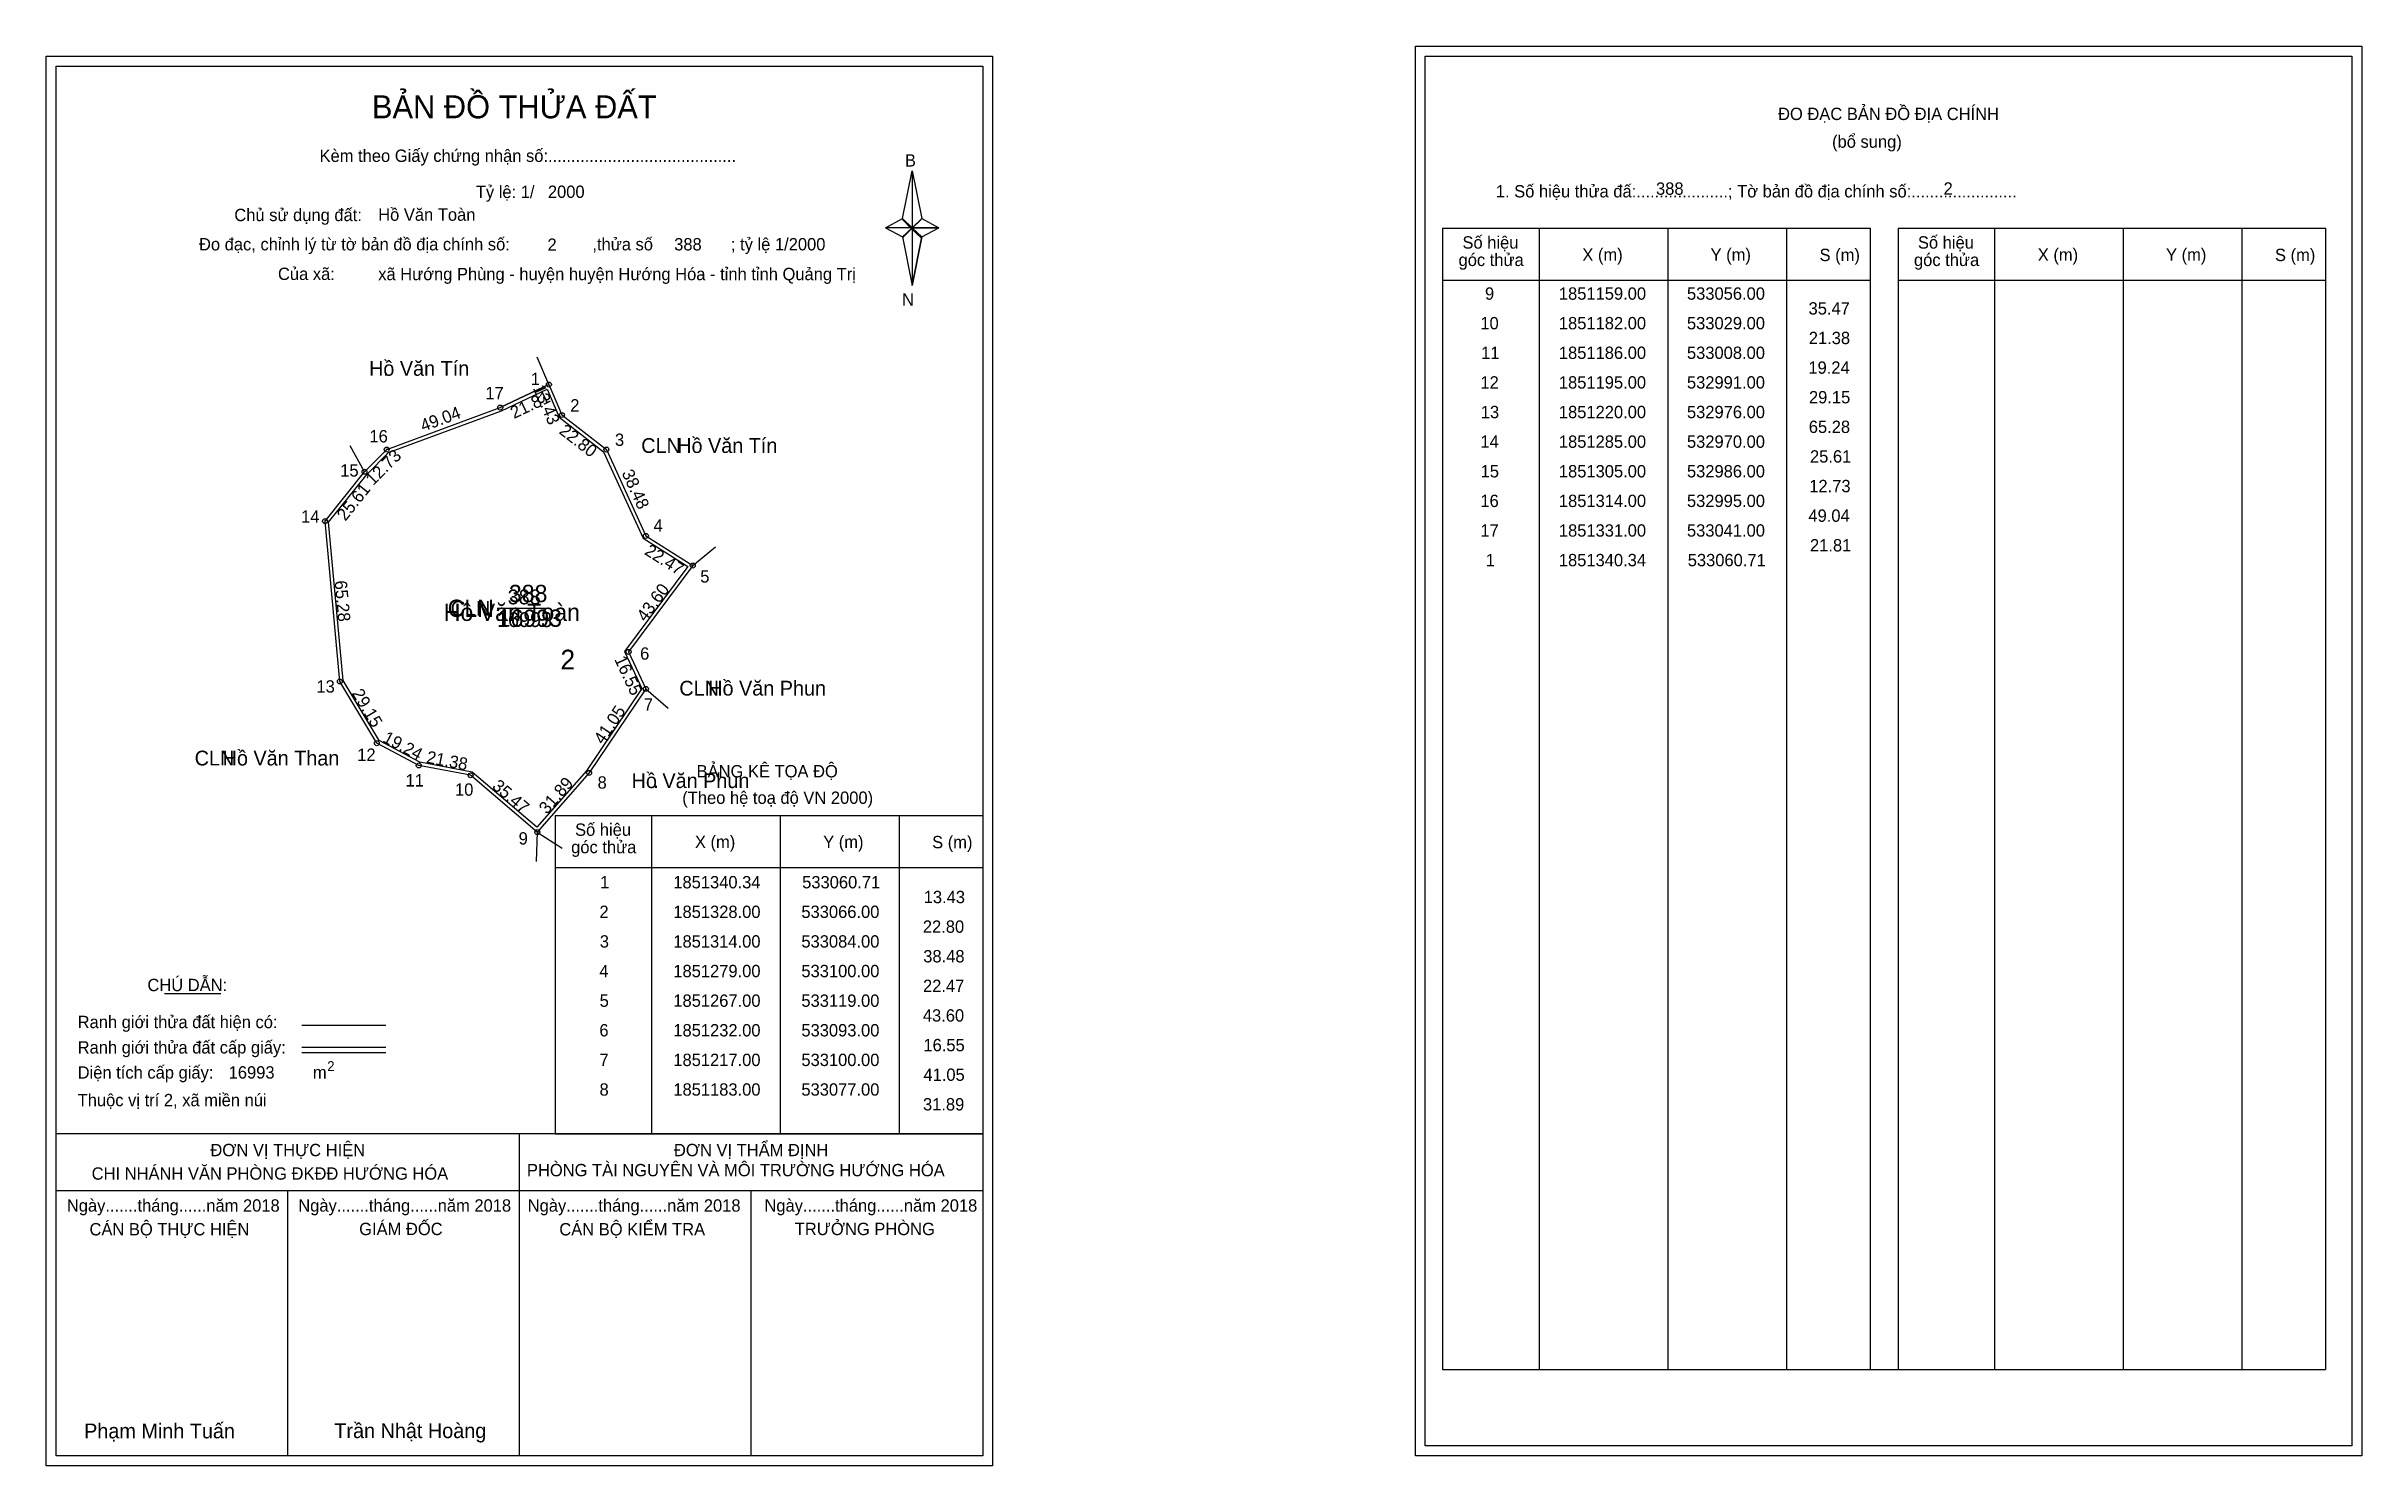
# Model space of a CAD drawing. Extents: x 532857 to 533795, y 1850902 to 1851477.
import ezdxf

# ---------------------------------------------------------------- set-up
doc = ezdxf.new("R2010")
doc.units = 0
for name, color, linetype in [('Level 1', 7, 'Continuous'), ('Level 10', 7, 'Continuous'), ('Level 11', 7, 'Continuous'), ('Level 13', 7, 'Continuous'), ('Level 2', 7, 'Continuous'), ('Level 27', 7, 'Continuous'), ('Level 3', 7, 'Continuous'), ('Level 36', 7, 'Continuous'), ('Level 4', 7, 'Continuous'), ('Level 49', 7, 'Continuous'), ('Level 5', 7, 'Continuous'), ('Level 53', 7, 'Continuous'), ('Level 55', 7, 'Continuous'), ('Level 6', 7, 'Continuous'), ('Level 60', 7, 'Continuous'), ('Level 63', 7, 'Continuous'), ('Level 7', 7, 'Continuous'), ('Level 9', 7, 'Continuous')]:
    doc.layers.add(name, color=color, linetype=linetype)

msp = doc.modelspace()

# ---------------------------------------------------------------- linework, layer by layer
at = {"layer": 'Level 1'}
for p, q in [((532861.09, 1851469.4), (532861.09, 1851469.4)), ((533415.74, 1851473.4), (533415.74, 1851473.4)), ((533203.94, 1851407.63), (533207.87, 1851426.91)), ((533207.87, 1851426.91), (533207.87, 1851403.86)), ((533207.87, 1851426.91), (533211.81, 1851407.63)), ((533197.05, 1851403.86), (533203.94, 1851407.63)), ((533203.94, 1851407.63), (533207.87, 1851403.86)), ((533207.58, 1851403.43), (533203.94, 1851407.19)), ((533207.87, 1851403.86), (533203.94, 1851400.18)), ((533207.58, 1851403.43), (533203.94, 1851399.74)), ((533203.94, 1851399.74), (533207.58, 1851403.43)), ((533211.51, 1851407.19), (533207.58, 1851403.43)), ((533207.58, 1851403.43), (533211.51, 1851407.19)), ((533211.51, 1851399.74), (533207.58, 1851403.43)), ((533211.81, 1851407.63), (533207.87, 1851403.86)), ((533207.87, 1851403.86), (533207.87, 1851380.46)), ((533207.87, 1851403.86), (533218.69, 1851403.86)), ((533207.87, 1851403.86), (533211.81, 1851400.18)), ((533211.81, 1851400.18), (533218.69, 1851403.86)), ((533422.8, 1851403.69), (533596.01, 1851403.69)), ((533461.98, 1850941.16), (533461.98, 1851403.69)), ((533514.13, 1850941.16), (533514.13, 1851403.69)), ((533562.07, 1851403.69), (533562.07, 1850941.16)), ((533596.01, 1851403.69), (533596.01, 1850941.16)), ((533607.32, 1851403.69), (533780.52, 1851403.69)), ((533646.5, 1850941.16), (533646.5, 1851403.69)), ((533698.64, 1850941.16), (533698.64, 1851403.69)), ((533746.59, 1851403.69), (533746.59, 1850941.16)), ((533780.52, 1851403.69), (533780.52, 1850941.16)), ((533203.94, 1851400.18), (533207.87, 1851380.46)), ((533211.81, 1851400.18), (533207.87, 1851380.46)), ((533422.8, 1851382.63), (533596.01, 1851382.63)), ((533607.32, 1851382.63), (533780.52, 1851382.63)), ((533063.28, 1851165.74), (533236.48, 1851165.74)), ((533102.46, 1851036.69), (533102.46, 1851165.74)), ((533154.6, 1851036.69), (533154.6, 1851165.74)), ((533202.55, 1851165.74), (533202.55, 1851036.69)), ((533063.28, 1851144.69), (533236.48, 1851144.69)), ((532904.93, 1851093.53), (532927.73, 1851093.53)), ((532960.66, 1851080.72), (532994.68, 1851080.72)), ((532960.66, 1851071.82), (532994.68, 1851071.82)), ((532960.66, 1851069.63), (532994.68, 1851069.63)), ((533074.75, 1851036.69), (532861.09, 1851036.69)), ((533236.48, 1851036.69), (533026.8, 1851036.69)), ((533048.79, 1850906.25), (533048.79, 1851036.69)), ((533063.28, 1851036.69), (533236.48, 1851036.69)), ((533236.49, 1851013.59), (532861.09, 1851013.59)), ((532954.94, 1850906.25), (532954.94, 1851013.59)), ((533142.64, 1850906.25), (533142.64, 1851013.59)), ((533422.8, 1850941.16), (533780.52, 1850941.16)), ((533236.48, 1850906.25), (533236.48, 1850906.25)), ((533791.14, 1850910.25), (533791.14, 1850910.25))]:
    msp.add_line(p, q, dxfattribs=at)
for points in [[(533203.94, 1851407.63), (533207.87, 1851426.91), (533207.87, 1851403.86)], [(533197.05, 1851403.86), (533203.94, 1851400.18), (533207.87, 1851403.86)], [(533207.87, 1851403.86), (533211.81, 1851407.63), (533218.69, 1851403.86)], [(533207.87, 1851403.86), (533207.87, 1851380.46), (533211.81, 1851400.18)]]:
    msp.add_lwpolyline(points, close=True, dxfattribs=at)
at = {"layer": 'Level 10'}
msp.add_line((533060.71, 1851340.34), (533041, 1851331), dxfattribs=at)
for points in [[(533119, 1851267), (533093, 1851232), (533100, 1851217), (533077, 1851183), (533056, 1851159), (533029, 1851182), (533008, 1851186), (532991, 1851195), (532976, 1851220), (532970, 1851285), (532986, 1851305), (532995, 1851314), (533041, 1851331), (533060.71, 1851340.34), (533066, 1851328), (533084, 1851314), (533100, 1851279)], [(533116.98, 1851266.62), (533091.38, 1851232.16), (533098.4, 1851217.13), (533075.89, 1851183.86), (533055.86, 1851160.96), (533029.63, 1851183.31), (533008.47, 1851187.34), (532992, 1851196.05), (532977.36, 1851220.45), (532971.45, 1851284.57), (532987.04, 1851304.06), (532995.77, 1851312.79), (533041.54, 1851329.71), (533060, 1851338.45), (533064.86, 1851327.12), (533082.87, 1851313.11), (533098.9, 1851278.04)]]:
    msp.add_lwpolyline(points, close=True, dxfattribs=at)
at = {"layer": 'Level 11'}
for centre in [(533060.71, 1851340.34), (533041, 1851331), (533066, 1851328), (532995, 1851314), (533084, 1851314), (532986, 1851305), (532970, 1851285), (533100, 1851279), (533119, 1851267), (533119, 1851267), (533093, 1851232), (532976, 1851220), (533100, 1851217), (532991, 1851195), (533008, 1851186), (533029, 1851182), (533077, 1851183), (533056, 1851159)]:
    msp.add_circle(centre, 1, dxfattribs=at)
at = {"layer": 'Level 27'}
for p, q in [((533060.71, 1851340.34), (533055.98, 1851351.37)), ((532986, 1851305), (532980.25, 1851315.53)), ((533119, 1851267), (533128.26, 1851274.63)), ((533100, 1851217), (533109.08, 1851209.15)), ((533056, 1851159), (533055.54, 1851147.01)), ((533056, 1851159), (533066.05, 1851152.45))]:
    msp.add_line(p, q, dxfattribs=at)
at = {"layer": 'Level 3'}
for p, q in [((533422.8, 1851403.69), (533422.8, 1850941.16)), ((533607.32, 1851403.69), (533607.32, 1850941.16)), ((533063.28, 1851165.74), (533063.28, 1851036.69))]:
    msp.add_line(p, q, dxfattribs=at)
at = {"layer": 'Level 63'}
for points in [[(532857.09, 1851473.4), (533240.49, 1851473.4), (533240.49, 1850902.25), (532857.09, 1850902.25)], [(532861.09, 1851469.4), (533236.49, 1851469.4), (533236.49, 1850906.25), (532861.09, 1850906.25)], [(533411.74, 1851477.4), (533795.14, 1851477.4), (533795.14, 1850906.25), (533411.74, 1850906.25)], [(533415.74, 1851473.4), (533791.14, 1851473.4), (533791.14, 1850910.25), (533415.74, 1850910.25)]]:
    msp.add_lwpolyline(points, close=True, dxfattribs=at)
at = {"layer": 'Level 9'}
msp.add_line((533039.69, 1851249.67), (533061.13, 1851249.67), dxfattribs=at)

# ---------------------------------------------------------------- texts
at = {"layer": 'Level 1'}
for s, height, p in [('BẢN ĐỒ THỬA ĐẤT', 9.3313, (532989.02, 1851448.21)), ('ĐO ĐẠC BẢN ĐỒ ĐỊA CHÍNH', 5, (533558.69, 1851447.52)), ('(bổ sung)', 5, (533580.57, 1851436.28)), ('Kèm theo Giấy chứng nhận số:.........................................', 5, (532967.79, 1851430.55)), ('B', 5, (533204.96, 1851428.67)), ('1. Số hiệu thửa đấ:....................; Tờ bản đồ địa chính số:.......................', 5, (533444.35, 1851416.16)), ('Chủ sử dụng đất:', 5, (532933.27, 1851406.56)), ('Đo đạc, chỉnh lý từ tờ bản đồ địa chính số:                  ,thửa số                 ; tỷ lệ 1/2000', 5, (532918.95, 1851394.7)), ('góc thửa', 5, (533429.25, 1851388.36)), ('Số hiệu', 5, (533430.83, 1851395.42)), ('X (m)', 5, (533479.4, 1851390.47)), ('Y (m)', 5, (533531.35, 1851390.47)), ('S (m)', 5, (533575.51, 1851390.37)), ('góc thửa', 5, (533613.76, 1851388.36)), ('Số hiệu', 5, (533615.35, 1851395.42)), ('X (m)', 5, (533663.91, 1851390.47)), ('Y (m)', 5, (533715.87, 1851390.47)), ('S (m)', 5, (533760.02, 1851390.37)), ('Của xã:', 5, (532950.95, 1851382.7)), ('N', 5, (533203.76, 1851372.33)), ('BẢNG KÊ TỌA ĐỘ', 5, (533120.55, 1851181.15)), ('(Theo hệ toạ độ VN 2000)', 5, (533114.74, 1851170.43)), ('Số hiệu', 5, (533071.31, 1851157.48)), ('góc thửa', 5, (533069.73, 1851150.42)), ('X (m)', 5, (533119.87, 1851152.53)), ('Y (m)', 5, (533171.83, 1851152.53)), ('S (m)', 5, (533215.98, 1851152.43)), ('CHÚ DẪN:', 5, (532898.05, 1851094.54)), ('Ranh giới thửa đất hiện có:', 5, (532869.79, 1851079.54)), ('Ranh giới thửa đất cấp giấy:', 5, (532869.79, 1851069.26)), ('2', 4, (532970.89, 1851062.16)), ('Diện tích cấp giấy:', 5, (532869.79, 1851059.1)), ('m', 5, (532965.1, 1851059.14)), ('Thuộc vị trí 2, xã miền núi', 5, (532869.79, 1851047.9)), ('ĐƠN VỊ THỰC HIỆN', 5, (532923.56, 1851027.66)), ('ĐƠN VỊ THẨM ĐỊNH', 5, (533111.36, 1851027.66)), ('CHI NHÁNH VĂN PHÒNG ĐKĐĐ HƯỚNG HÓA', 5, (532875.47, 1851018.14)), ('PHÒNG TÀI NGUYÊN VÀ MÔI TRƯỜNG HƯỚNG HÓA', 5, (533051.81, 1851019.52)), ('Ngày.......tháng......năm 2018', 5, (532865.42, 1851005.19)), ('Ngày.......tháng......năm 2018', 5, (532959.17, 1851005.19)), ('Ngày.......tháng......năm 2018', 5, (533052.12, 1851005.19)), ('Ngày.......tháng......năm 2018', 5, (533148.03, 1851005.19)), ('CÁN BỘ THỰC HIỆN', 5, (532874.59, 1850995.56)), ('GIÁM ĐỐC', 5, (532983.85, 1850995.68)), ('CÁN BỘ KIỂM TRA', 5, (533064.93, 1850995.56)), ('TRƯỞNG PHÒNG', 5, (533160.31, 1850995.68)), ('Phạm Minh Tuấn', 6, (532872.41, 1850913.33)), ('Trần Nhật Hoàng', 6, (532973.79, 1850913.43))]:
    msp.add_text(s, height=height, dxfattribs=at).set_placement(p)
at = {"layer": 'Level 11'}
msp.add_text('Tỷ lệ: 1/', height=5, dxfattribs=at).set_placement((533031.1, 1851415.92))
at = {"layer": 'Level 13'}
for s, p in [('CLN', (533020.9, 1851246.67)), ('388', (533044.01, 1851251.27)), ('16993', (533039.7, 1851242.07))]:
    msp.add_text(s, height=6, dxfattribs=at).set_placement(p)
at = {"layer": 'Level 2'}
msp.add_text('Hồ Văn Toàn', height=7, dxfattribs=at).set_placement((533018.11, 1851244.55))
at = {"layer": 'Level 3'}
msp.add_text('CLN', height=7, dxfattribs=at).set_placement((533019.69, 1851246.17))
at = {"layer": 'Level 36'}
for s, p in [('.', (532993.61, 1851343.89)), ('CLN', (533098.12, 1851312.62)), ('CLN', (533113.56, 1851214.3)), ('CLN', (532917.2, 1851185.98)), ('.', (533102.94, 1851176.83))]:
    msp.add_text(s, height=6, dxfattribs=at).set_placement(p)
at = {"layer": 'Level 4'}
msp.add_text('388', height=7, dxfattribs=at).set_placement((533044.49, 1851252.17))
at = {"layer": 'Level 49'}
for s, rotation, p in [('21.81', 25.35492, (533046.58, 1851326.34)), ('13.43', 293.20419, (533054.14, 1851338.93)), ('49.04', 20.28256, (533009.77, 1851321.16)), ('22.80', 322.12502, (533064.49, 1851320.81)), ('12.73', 45, (532989.51, 1851299.17)), ('25.61', 51.34019, (532978.25, 1851284.74)), ('38.48', 294.56717, (533090.09, 1851304.53)), ('22.47', 327.72436, (533099.09, 1851271.77)), ('65.28', 275.2739, (532973.85, 1851260.71)), ('43.60', 53.39293, (533099.84, 1851243.89)), ('16.55', 295.01689, (533087.11, 1851229.02)), ('29.15', 300.96376, (532980.72, 1851215.24)), ('41.05', 55.9228, (533082.65, 1851194.21)), ('19.24', 332.10273, (532993.02, 1851195.74)), ('21.38', 349.2157, (533010.84, 1851187.09)), ('35.47', 319.57392, (533037.34, 1851177)), ('31.89', 48.81407, (533059.93, 1851165.92))]:
    msp.add_text(s, height=5, rotation=rotation, dxfattribs=at).set_placement(p)
at = {"layer": 'Level 5'}
msp.add_text('16993', height=7, dxfattribs=at).set_placement((533039.95, 1851242.17))
at = {"layer": 'Level 53'}
for s, p in [('9', (533439.95, 1851374.71)), ('1851159.00', (533469.89, 1851374.71)), ('533056.00', (533521.78, 1851374.71)), ('10', (533438.08, 1851362.71)), ('1851182.00', (533469.89, 1851362.71)), ('533029.00', (533521.78, 1851362.71)), ('35.47', (533571.05, 1851368.71)), ('11', (533438.4, 1851350.71)), ('1851186.00', (533469.89, 1851350.71)), ('533008.00', (533521.78, 1851350.71)), ('21.38', (533571.14, 1851356.71)), ('19.24', (533570.98, 1851344.71)), ('12', (533438.1, 1851338.71)), ('1851195.00', (533469.89, 1851338.71)), ('532991.00', (533521.78, 1851338.71)), ('29.15', (533571.21, 1851332.71)), ('13', (533438.26, 1851326.71)), ('1851220.00', (533469.89, 1851326.71)), ('532976.00', (533521.78, 1851326.71)), ('14', (533438.08, 1851314.71)), ('1851285.00', (533469.89, 1851314.71)), ('532970.00', (533521.78, 1851314.71)), ('65.28', (533571.14, 1851320.71)), ('25.61', (533571.63, 1851308.71)), ('15', (533438.19, 1851302.71)), ('1851305.00', (533469.89, 1851302.71)), ('532986.00', (533521.78, 1851302.71)), ('12.73', (533571.34, 1851296.71)), ('16', (533438.09, 1851290.71)), ('1851314.00', (533469.89, 1851290.71)), ('532995.00', (533521.78, 1851290.71)), ('17', (533438.11, 1851278.71)), ('1851331.00', (533469.89, 1851278.71)), ('533041.00', (533521.78, 1851278.71)), ('49.04', (533570.98, 1851284.71)), ('1', (533440.25, 1851266.71)), ('1851340.34', (533469.88, 1851266.71)), ('533060.71', (533522.1, 1851266.71)), ('21.81', (533571.63, 1851272.71)), ('1', (533081.48, 1851136.19)), ('1851340.34', (533111.11, 1851136.19)), ('533060.71', (533163.32, 1851136.19)), ('13.43', (533212.56, 1851130.19)), ('2', (533081.18, 1851124.19)), ('1851328.00', (533111.12, 1851124.19)), ('533066.00', (533163, 1851124.19)), ('22.80', (533212.21, 1851118.19)), ('3', (533081.33, 1851112.19)), ('1851314.00', (533111.12, 1851112.19)), ('533084.00', (533163, 1851112.19)), ('4', (533081.15, 1851100.19)), ('1851279.00', (533111.12, 1851100.19)), ('533100.00', (533163, 1851100.19)), ('38.48', (533212.37, 1851106.19)), ('5', (533081.27, 1851088.19)), ('1851267.00', (533111.12, 1851088.19)), ('533119.00', (533163, 1851088.19)), ('22.47', (533212.28, 1851094.19)), ('43.60', (533212.21, 1851082.19)), ('6', (533081.16, 1851076.19)), ('1851232.00', (533111.12, 1851076.19)), ('533093.00', (533163, 1851076.19)), ('16.55', (533212.44, 1851070.19)), ('7', (533081.19, 1851064.19)), ('1851217.00', (533111.12, 1851064.19)), ('533100.00', (533163, 1851064.19)), ('8', (533081.23, 1851052.19)), ('1851183.00', (533111.12, 1851052.19)), ('533077.00', (533163, 1851052.19)), ('41.05', (533212.44, 1851058.19)), ('31.89', (533212.26, 1851046.19))]:
    msp.add_text(s, height=5, dxfattribs=at).set_placement(p)
at = {"layer": 'Level 55'}
for s, height, p in [('378', 0.22, (533060.48, 1851340.12)), ('1', 0.8, (533060.49, 1851340.34)), ('0', 0.22, (533060.63, 1851340.12)), ('0', 0.22, (533060.63, 1851340.12)), ('17', 0.8, (533040.44, 1851331)), ('0', 0.22, (533040.92, 1851330.78)), ('0', 0.22, (533040.92, 1851330.78)), ('2', 0.8, (533065.73, 1851328)), ('378', 0.22, (533065.77, 1851327.78)), ('16', 0.8, (532994.43, 1851314)), ('0', 0.22, (532994.92, 1851313.78)), ('0', 0.22, (532994.92, 1851313.78)), ('378', 0.22, (533083.77, 1851313.78)), ('3', 0.8, (533083.75, 1851314)), ('15', 0.8, (532985.45, 1851305)), ('391', 0.22, (532985.78, 1851304.78)), ('391', 0.22, (532985.78, 1851304.78)), ('0', 0.22, (532985.92, 1851304.78)), ('0', 0.22, (532985.92, 1851304.78)), ('14', 0.8, (532969.43, 1851285)), ('391', 0.22, (532969.78, 1851284.78)), ('391', 0.22, (532969.78, 1851284.78)), ('4', 0.8, (533099.72, 1851279)), ('378', 0.22, (533099.77, 1851278.78)), ('392', 0.22, (533118.76, 1851266.78)), ('378', 0.22, (533118.77, 1851266.78)), ('5', 0.8, (533118.74, 1851267)), ('392', 0.22, (533092.76, 1851231.78)), ('6', 0.8, (533092.73, 1851232)), ('13', 0.8, (532975.46, 1851220)), ('391', 0.22, (532975.78, 1851219.78)), ('391', 0.22, (532975.78, 1851219.78)), ('392', 0.22, (533099.76, 1851216.78)), ('7', 0.8, (533099.73, 1851217)), ('0', 0.22, (533099.92, 1851216.78)), ('12', 0.8, (532990.43, 1851195)), ('391', 0.22, (532990.78, 1851194.78)), ('391', 0.22, (532990.78, 1851194.78)), ('11', 0.8, (533007.48, 1851186)), ('391', 0.22, (533007.78, 1851185.78)), ('391', 0.22, (533007.78, 1851185.78)), ('10', 0.8, (533028.43, 1851182)), ('391', 0.22, (533028.78, 1851181.78)), ('391', 0.22, (533028.78, 1851181.78)), ('8', 0.8, (533076.74, 1851183)), ('0', 0.22, (533076.92, 1851182.78)), ('9', 0.8, (533055.73, 1851159)), ('391', 0.22, (533055.78, 1851158.78)), ('391', 0.22, (533055.78, 1851158.78)), ('0', 0.22, (533055.92, 1851158.78))]:
    msp.add_text(s, height=height, dxfattribs=at).set_placement(p)
at = {"layer": 'Level 6'}
for s, p in [('388', (533509.25, 1851417.24)), ('2', (533625.74, 1851417.28)), ('Hồ Văn Toàn', (532991.54, 1851406.7)), ('2000', (533060.3, 1851415.96)), ('2', (533060.14, 1851394.52)), ('388', (533111.46, 1851394.68)), ('xã Hướng Phùng - huyện huyện Hướng Hóa - tỉnh tỉnh Quảng Trị', (532991.56, 1851382.62)), ('16993', (532930.97, 1851059.11))]:
    msp.add_text(s, height=5, dxfattribs=at).set_placement(p)
at = {"layer": 'Level 60'}
for s, p in [('Hồ Văn Tín', (532987.84, 1851343.89)), ('Hồ Văn Tín', (533112.69, 1851312.62)), ('Hồ Văn Phun', (533125.25, 1851214.3)), ('Hồ Văn Than', (532928.53, 1851185.98)), ('Hồ Văn Phun', (533094.22, 1851176.83))]:
    msp.add_text(s, height=6, dxfattribs=at).set_placement(p)
at = {"layer": 'Level 7'}
msp.add_text('2', height=8, dxfattribs=at).set_placement((533065.39, 1851224.89))
at = {"layer": 'Level 9'}
for s, p in [('17', (533034.99, 1851334.4)), ('1', (533053.33, 1851340.11)), ('2', (533069.37, 1851329.41)), ('16', (532988, 1851316.89)), ('3', (533087.48, 1851315.47)), ('15', (532976.17, 1851303.06)), ('14', (532960.3, 1851284.34)), ('4', (533103.1, 1851280.71)), ('5', (533122.03, 1851260.09)), ('6', (533097.66, 1851228.85)), ('13', (532966.53, 1851215.51)), ('7', (533099.16, 1851208.16)), ('12', (532983.06, 1851187.86)), ('11', (533002.64, 1851177.46)), ('10', (533022.67, 1851173.73)), ('8', (533080.43, 1851176.59)), ('9', (533048.45, 1851153.93))]:
    msp.add_text(s, height=5, dxfattribs=at).set_placement(p)

doc.saveas('drawing.dxf')
